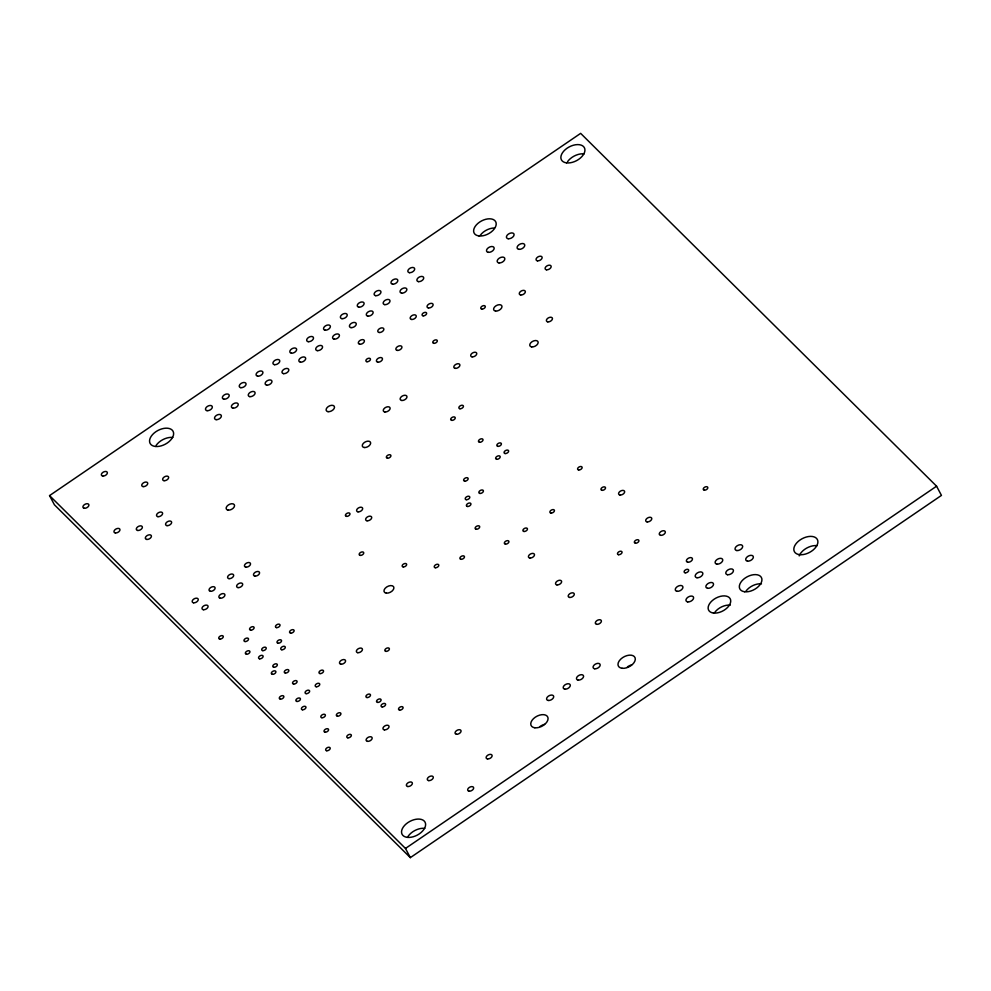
<?xml version="1.0" encoding="UTF-8"?>
<svg xmlns="http://www.w3.org/2000/svg" width="991" height="991" viewBox="0 0 991 991"><rect width="100%" height="100%" fill="white"/><g stroke="black" fill="none" stroke-linecap="round" stroke-linejoin="round"><path stroke-width="1.49" d="M49.55 495.599L580.652 133.364L936.582 486.197L941.45 495.401L410.348 857.636L54.418 504.803L49.55 495.599L405.48 848.445L410.348 857.636M405.48 848.445L936.582 486.197M408.193 836.181A12.994 7.792 -27.9 0 1 424.792 828.352M799.192 555.889A12.994 7.792 -27.9 0 1 817.08 545.657M156.206 445.281A12.994 7.792 -27.9 0 1 172.793 437.452M567.521 161.706A12.994 7.792 -27.9 0 1 584.12 153.878M540.194 726.378A9.34 5.599 -27.9 0 1 544.555 724.322M627.427 666.881A9.34 5.599 -27.9 0 1 631.787 664.812M480.189 235.412A12.189 7.296 -27.9 0 1 494.459 227.992M745.901 591.231A12.189 7.296 -27.9 0 1 761.46 583.885M714.697 612.512A12.189 7.296 -27.9 0 1 730.256 605.167M407.214 837.345A12.994 7.792 -27.9 0 0 425.622 824.797A12.994 7.792 -27.9 0 0 407.871 822.604A12.994 7.792 -27.9 0 0 407.214 837.345M799.502 554.65A12.994 7.792 -27.9 0 0 817.897 542.102A12.994 7.792 -27.9 0 0 800.158 539.909A12.994 7.792 -27.9 0 0 799.502 554.65M155.228 446.445A12.994 7.792 -27.9 0 0 173.623 433.897A12.994 7.792 -27.9 0 0 155.884 431.704A12.994 7.792 -27.9 0 0 155.228 446.445M566.542 162.871A12.994 7.792 -27.9 0 0 584.938 150.322A12.994 7.792 -27.9 0 0 567.199 148.13A12.994 7.792 -27.9 0 0 566.542 162.871M534.843 727.778A9.34 5.599 -27.9 0 0 548.073 718.76A9.34 5.599 -27.9 0 0 535.313 717.174A9.34 5.599 -27.9 0 0 534.843 727.778M622.075 668.281A9.34 5.599 -27.9 0 0 635.305 659.25A9.34 5.599 -27.9 0 0 622.546 657.677A9.34 5.599 -27.9 0 0 622.075 668.281M478.963 235.932A12.189 7.296 -27.9 0 0 496.206 224.164A12.189 7.296 -27.9 0 0 479.582 222.108A12.189 7.296 -27.9 0 0 478.963 235.932M744.675 591.751A12.189 7.296 -27.9 0 0 761.93 579.983A12.189 7.296 -27.9 0 0 745.294 577.926A12.189 7.296 -27.9 0 0 744.675 591.751M713.483 613.033A12.189 7.296 -27.9 0 0 730.726 601.264A12.189 7.296 -27.9 0 0 714.09 599.208A12.189 7.296 -27.9 0 0 713.483 613.033M245.037 641.536A2.478 1.486 -27.9 0 0 248.543 639.145A2.478 1.486 -27.9 0 0 245.161 638.724A2.478 1.486 -27.9 0 0 245.037 641.536M281.791 649.749A2.478 1.486 -27.9 0 0 285.297 647.358A2.478 1.486 -27.9 0 0 281.915 646.937A2.478 1.486 -27.9 0 0 281.791 649.749M272.401 674.314A2.478 1.486 -27.9 0 0 275.907 671.923A2.478 1.486 -27.9 0 0 272.525 671.502A2.478 1.486 -27.9 0 0 272.401 674.314M276.539 627.613A2.478 1.486 -27.9 0 0 280.044 625.222A2.478 1.486 -27.9 0 0 276.662 624.801A2.478 1.486 -27.9 0 0 276.539 627.613M385.895 651.372A2.478 1.486 -27.9 0 0 389.401 648.969A2.478 1.486 -27.9 0 0 386.019 648.56A2.478 1.486 -27.9 0 0 385.895 651.372M602.02 490.334A2.478 1.486 -27.9 0 0 605.526 487.944A2.478 1.486 -27.9 0 0 602.144 487.522A2.478 1.486 -27.9 0 0 602.02 490.334M403.226 566.914A2.44 1.462 -27.9 0 0 406.669 564.56A2.44 1.462 -27.9 0 0 403.337 564.152A2.44 1.462 -27.9 0 0 403.226 566.914M387.431 458.189A2.478 1.486 -27.9 0 0 390.937 455.798A2.478 1.486 -27.9 0 0 387.555 455.377A2.478 1.486 -27.9 0 0 387.431 458.189M459.935 408.738A2.478 1.486 -27.9 0 0 463.441 406.347A2.478 1.486 -27.9 0 0 460.059 405.926A2.478 1.486 -27.9 0 0 459.935 408.738M685.202 572.786A2.478 1.486 -27.9 0 0 688.708 570.395A2.478 1.486 -27.9 0 0 685.326 569.974A2.478 1.486 -27.9 0 0 685.202 572.786M550.946 513.065A2.478 1.486 -27.9 0 0 554.452 510.675A2.478 1.486 -27.9 0 0 551.07 510.254A2.478 1.486 -27.9 0 0 550.946 513.065M479.917 493.444A2.478 1.486 -27.9 0 0 483.422 491.053A2.478 1.486 -27.9 0 0 480.04 490.632A2.478 1.486 -27.9 0 0 479.917 493.444M635.417 543.192A2.478 1.486 -27.9 0 0 638.935 540.801A2.478 1.486 -27.9 0 0 635.553 540.38A2.478 1.486 -27.9 0 0 635.417 543.192M618.557 554.7A2.478 1.486 -27.9 0 0 622.063 552.309A2.478 1.486 -27.9 0 0 618.681 551.888A2.478 1.486 -27.9 0 0 618.557 554.7M366.955 361.715A2.478 1.486 -27.9 0 0 370.461 359.324A2.478 1.486 -27.9 0 0 367.079 358.903A2.478 1.486 -27.9 0 0 366.955 361.715M423.145 315.832A2.478 1.486 -27.9 0 0 426.65 313.441A2.478 1.486 -27.9 0 0 423.268 313.02A2.478 1.486 -27.9 0 0 423.145 315.832M346.491 516.373A2.478 1.486 -27.9 0 0 349.996 513.97A2.478 1.486 -27.9 0 0 346.615 513.561A2.478 1.486 -27.9 0 0 346.491 516.373M505.422 544.121A2.478 1.486 -27.9 0 0 508.928 541.73A2.478 1.486 -27.9 0 0 505.546 541.309A2.478 1.486 -27.9 0 0 505.422 544.121M467.455 506.475A2.478 1.486 -27.9 0 0 470.96 504.085A2.478 1.486 -27.9 0 0 467.579 503.676A2.478 1.486 -27.9 0 0 467.455 506.475M523.966 531.473A2.478 1.486 -27.9 0 0 527.472 529.083A2.478 1.486 -27.9 0 0 524.09 528.661A2.478 1.486 -27.9 0 0 523.966 531.473M466.303 499.699A2.478 1.486 -27.9 0 0 469.808 497.309A2.478 1.486 -27.9 0 0 466.427 496.887A2.478 1.486 -27.9 0 0 466.303 499.699M578.645 469.969A2.478 1.486 -27.9 0 0 582.151 467.579A2.478 1.486 -27.9 0 0 578.769 467.17A2.478 1.486 -27.9 0 0 578.645 469.969M464.668 481.143A2.478 1.486 -27.9 0 0 468.173 478.752A2.478 1.486 -27.9 0 0 464.791 478.343A2.478 1.486 -27.9 0 0 464.668 481.143M285.358 673.038A2.478 1.486 -27.9 0 0 288.864 670.647A2.478 1.486 -27.9 0 0 285.482 670.226A2.478 1.486 -27.9 0 0 285.358 673.038M320.056 673.583A2.478 1.486 -27.9 0 0 323.561 671.18A2.478 1.486 -27.9 0 0 320.18 670.771A2.478 1.486 -27.9 0 0 320.056 673.583M293.609 684.05A2.478 1.486 -27.9 0 0 297.114 681.659A2.478 1.486 -27.9 0 0 293.732 681.238A2.478 1.486 -27.9 0 0 293.609 684.05M306.145 693.65A2.478 1.486 -27.9 0 0 309.65 691.26A2.478 1.486 -27.9 0 0 306.269 690.838A2.478 1.486 -27.9 0 0 306.145 693.65M259.63 658.817A2.478 1.486 -27.9 0 0 263.135 656.426A2.478 1.486 -27.9 0 0 259.753 656.005A2.478 1.486 -27.9 0 0 259.63 658.817M278.05 643.221A2.478 1.486 -27.9 0 0 281.555 640.83A2.478 1.486 -27.9 0 0 278.174 640.421A2.478 1.486 -27.9 0 0 278.05 643.221M290.636 633.125A2.478 1.486 -27.9 0 0 294.141 630.734A2.478 1.486 -27.9 0 0 290.759 630.313A2.478 1.486 -27.9 0 0 290.636 633.125M296.941 701.455A2.478 1.486 -27.9 0 0 300.446 699.051A2.478 1.486 -27.9 0 0 297.065 698.643A2.478 1.486 -27.9 0 0 296.941 701.455M219.791 639.084A2.478 1.486 -27.9 0 0 223.297 636.693A2.478 1.486 -27.9 0 0 219.915 636.272A2.478 1.486 -27.9 0 0 219.791 639.084M280.366 699.138A2.478 1.486 -27.9 0 0 283.872 696.747A2.478 1.486 -27.9 0 0 280.49 696.326A2.478 1.486 -27.9 0 0 280.366 699.138M316.265 686.751A2.478 1.486 -27.9 0 0 319.771 684.36A2.478 1.486 -27.9 0 0 316.389 683.939A2.478 1.486 -27.9 0 0 316.265 686.751M302.478 709.767A2.478 1.486 -27.9 0 0 305.984 707.376A2.478 1.486 -27.9 0 0 302.602 706.955A2.478 1.486 -27.9 0 0 302.478 709.767M321.877 717.719A2.478 1.486 -27.9 0 0 325.395 715.329A2.478 1.486 -27.9 0 0 322.013 714.907A2.478 1.486 -27.9 0 0 321.877 717.719M246.425 654.209A2.478 1.486 -27.9 0 0 249.943 651.818A2.478 1.486 -27.9 0 0 246.561 651.397A2.478 1.486 -27.9 0 0 246.425 654.209M360.241 555.394A2.478 1.486 -27.9 0 0 363.747 553.003A2.478 1.486 -27.9 0 0 360.365 552.582A2.478 1.486 -27.9 0 0 360.241 555.394M250.636 630.152A2.478 1.486 -27.9 0 0 254.142 627.761A2.478 1.486 -27.9 0 0 250.76 627.34A2.478 1.486 -27.9 0 0 250.636 630.152M451.747 420.37A2.478 1.486 -27.9 0 0 455.253 417.979A2.478 1.486 -27.9 0 0 451.871 417.558A2.478 1.486 -27.9 0 0 451.747 420.37M476.2 529.256A2.478 1.486 -27.9 0 0 479.706 526.865A2.478 1.486 -27.9 0 0 476.324 526.444A2.478 1.486 -27.9 0 0 476.2 529.256M382.117 706.893A2.478 1.486 -27.9 0 0 385.623 704.49A2.478 1.486 -27.9 0 0 382.241 704.081A2.478 1.486 -27.9 0 0 382.117 706.893M435.309 567.732A2.478 1.486 -27.9 0 0 438.815 565.341A2.478 1.486 -27.9 0 0 435.433 564.92A2.478 1.486 -27.9 0 0 435.309 567.732M505.137 453.544A2.478 1.486 -27.9 0 0 508.643 451.153A2.478 1.486 -27.9 0 0 505.261 450.732A2.478 1.486 -27.9 0 0 505.137 453.544M497.903 446.371A2.478 1.486 -27.9 0 0 501.409 443.98A2.478 1.486 -27.9 0 0 498.027 443.559A2.478 1.486 -27.9 0 0 497.903 446.371M496.702 459.291A2.478 1.486 -27.9 0 0 500.207 456.901A2.478 1.486 -27.9 0 0 496.825 456.479A2.478 1.486 -27.9 0 0 496.702 459.291M479.533 442.271A2.478 1.486 -27.9 0 0 483.038 439.88A2.478 1.486 -27.9 0 0 479.656 439.459A2.478 1.486 -27.9 0 0 479.533 442.271M337.423 716.196A2.478 1.486 -27.9 0 0 340.929 713.805A2.478 1.486 -27.9 0 0 337.547 713.384A2.478 1.486 -27.9 0 0 337.423 716.196M399.596 710.101A2.478 1.486 -27.9 0 0 403.102 707.71A2.478 1.486 -27.9 0 0 399.72 707.289A2.478 1.486 -27.9 0 0 399.596 710.101M325.085 732.176A2.478 1.486 -27.9 0 0 328.591 729.785A2.478 1.486 -27.9 0 0 325.209 729.364A2.478 1.486 -27.9 0 0 325.085 732.176M347.853 737.824A2.478 1.486 -27.9 0 0 351.359 735.433A2.478 1.486 -27.9 0 0 347.977 735.012A2.478 1.486 -27.9 0 0 347.853 737.824M366.992 697.54A2.478 1.486 -27.9 0 0 370.498 695.149A2.478 1.486 -27.9 0 0 367.116 694.728A2.478 1.486 -27.9 0 0 366.992 697.54M377.596 702.408A2.478 1.486 -27.9 0 0 381.101 700.018A2.478 1.486 -27.9 0 0 377.72 699.596A2.478 1.486 -27.9 0 0 377.596 702.408M273.85 667.277A2.478 1.486 -27.9 0 0 277.356 664.887A2.478 1.486 -27.9 0 0 273.974 664.466A2.478 1.486 -27.9 0 0 273.85 667.277M262.751 650.629A2.478 1.486 -27.9 0 0 266.257 648.238A2.478 1.486 -27.9 0 0 262.875 647.829A2.478 1.486 -27.9 0 0 262.751 650.629M704.316 490.161A2.478 1.486 -27.9 0 0 707.822 487.758A2.478 1.486 -27.9 0 0 704.44 487.349A2.478 1.486 -27.9 0 0 704.316 490.161M433.823 343.344A2.478 1.486 -27.9 0 0 437.328 340.954A2.478 1.486 -27.9 0 0 433.947 340.532A2.478 1.486 -27.9 0 0 433.823 343.344M460.964 559.308A2.478 1.486 -27.9 0 0 464.482 556.917A2.478 1.486 -27.9 0 0 461.088 556.496A2.478 1.486 -27.9 0 0 460.964 559.308M326.72 750.732A2.478 1.486 -27.9 0 0 330.226 748.329A2.478 1.486 -27.9 0 0 326.844 747.92A2.478 1.486 -27.9 0 0 326.72 750.732M481.812 309.093A2.478 1.486 -27.9 0 0 485.317 306.702A2.478 1.486 -27.9 0 0 481.936 306.281A2.478 1.486 -27.9 0 0 481.812 309.093M216.137 419.651A3.716 2.23 -27.9 0 0 221.389 416.071A3.716 2.23 -27.9 0 0 216.323 415.44A3.716 2.23 -27.9 0 0 216.137 419.651M207.094 410.683A3.716 2.23 -27.9 0 0 212.347 407.103A3.716 2.23 -27.9 0 0 207.28 406.471A3.716 2.23 -27.9 0 0 207.094 410.683M232.996 408.143A3.716 2.23 -27.9 0 0 238.249 404.563A3.716 2.23 -27.9 0 0 233.182 403.932A3.716 2.23 -27.9 0 0 232.996 408.143M223.954 399.187A3.716 2.23 -27.9 0 0 229.218 395.607A3.716 2.23 -27.9 0 0 224.152 394.975A3.716 2.23 -27.9 0 0 223.954 399.187M249.856 396.648A3.716 2.23 -27.9 0 0 255.121 393.068A3.716 2.23 -27.9 0 0 250.054 392.436A3.716 2.23 -27.9 0 0 249.856 396.648M240.825 387.679A3.716 2.23 -27.9 0 0 246.078 384.099A3.716 2.23 -27.9 0 0 241.011 383.48A3.716 2.23 -27.9 0 0 240.825 387.679M266.728 385.14A3.716 2.23 -27.9 0 0 271.98 381.56A3.716 2.23 -27.9 0 0 266.913 380.94A3.716 2.23 -27.9 0 0 266.728 385.14M257.685 376.184A3.716 2.23 -27.9 0 0 262.937 372.604A3.716 2.23 -27.9 0 0 257.871 371.972A3.716 2.23 -27.9 0 0 257.685 376.184M283.587 373.644A3.716 2.23 -27.9 0 0 288.839 370.064A3.716 2.23 -27.9 0 0 283.773 369.432A3.716 2.23 -27.9 0 0 283.587 373.644M274.544 364.688A3.716 2.23 -27.9 0 0 279.796 361.096A3.716 2.23 -27.9 0 0 274.73 360.476A3.716 2.23 -27.9 0 0 274.544 364.688M300.446 362.149A3.716 2.23 -27.9 0 0 305.699 358.556A3.716 2.23 -27.9 0 0 300.632 357.937A3.716 2.23 -27.9 0 0 300.446 362.149M291.404 353.18A3.716 2.23 -27.9 0 0 296.668 349.6A3.716 2.23 -27.9 0 0 291.602 348.968A3.716 2.23 -27.9 0 0 291.404 353.18M317.306 350.641A3.716 2.23 -27.9 0 0 322.57 347.061A3.716 2.23 -27.9 0 0 317.504 346.429A3.716 2.23 -27.9 0 0 317.306 350.641M308.275 341.684A3.716 2.23 -27.9 0 0 313.528 338.092A3.716 2.23 -27.9 0 0 308.461 337.473A3.716 2.23 -27.9 0 0 308.275 341.684M334.178 339.145A3.716 2.23 -27.9 0 0 339.43 335.553A3.716 2.23 -27.9 0 0 334.363 334.933A3.716 2.23 -27.9 0 0 334.178 339.145M325.135 330.176A3.716 2.23 -27.9 0 0 330.387 326.596A3.716 2.23 -27.9 0 0 325.321 325.965A3.716 2.23 -27.9 0 0 325.135 330.176M351.037 327.637A3.716 2.23 -27.9 0 0 356.289 324.057A3.716 2.23 -27.9 0 0 351.223 323.425A3.716 2.23 -27.9 0 0 351.037 327.637M341.994 318.681A3.716 2.23 -27.9 0 0 347.246 315.088A3.716 2.23 -27.9 0 0 342.18 314.469A3.716 2.23 -27.9 0 0 341.994 318.681M367.896 316.141A3.716 2.23 -27.9 0 0 373.149 312.549A3.716 2.23 -27.9 0 0 368.082 311.93A3.716 2.23 -27.9 0 0 367.896 316.141M358.853 307.173A3.716 2.23 -27.9 0 0 364.118 303.593A3.716 2.23 -27.9 0 0 359.052 302.961A3.716 2.23 -27.9 0 0 358.853 307.173M384.756 304.633A3.716 2.23 -27.9 0 0 390.02 301.053A3.716 2.23 -27.9 0 0 384.954 300.422A3.716 2.23 -27.9 0 0 384.756 304.633M375.725 295.677A3.716 2.23 -27.9 0 0 380.978 292.085A3.716 2.23 -27.9 0 0 375.911 291.465A3.716 2.23 -27.9 0 0 375.725 295.677M401.628 293.138A3.716 2.23 -27.9 0 0 406.88 289.545A3.716 2.23 -27.9 0 0 401.813 288.926A3.716 2.23 -27.9 0 0 401.628 293.138M392.585 284.169A3.716 2.23 -27.9 0 0 397.837 280.589A3.716 2.23 -27.9 0 0 392.77 279.957A3.716 2.23 -27.9 0 0 392.585 284.169M418.487 281.63A3.716 2.23 -27.9 0 0 423.739 278.05A3.716 2.23 -27.9 0 0 418.673 277.418A3.716 2.23 -27.9 0 0 418.487 281.63M409.444 272.674A3.716 2.23 -27.9 0 0 414.696 269.094A3.716 2.23 -27.9 0 0 409.63 268.462A3.716 2.23 -27.9 0 0 409.444 272.674M495.562 311.063A4.546 2.725 -27.9 0 0 501.991 306.677A4.546 2.725 -27.9 0 0 495.797 305.909A4.546 2.725 -27.9 0 0 495.562 311.063M531.733 346.912A4.546 2.725 -27.9 0 0 538.163 342.527A4.546 2.725 -27.9 0 0 531.956 341.759A4.546 2.725 -27.9 0 0 531.733 346.912M569.627 597.449A3.295 1.982 -27.9 0 0 574.297 594.266A3.295 1.982 -27.9 0 0 569.788 593.708A3.295 1.982 -27.9 0 0 569.627 597.449M596.743 624.342A3.295 1.982 -27.9 0 0 601.413 621.159A3.295 1.982 -27.9 0 0 596.916 620.601A3.295 1.982 -27.9 0 0 596.743 624.342M660.687 535.351A3.295 1.982 -27.9 0 0 665.345 532.167A3.295 1.982 -27.9 0 0 660.848 531.61A3.295 1.982 -27.9 0 0 660.687 535.351M687.804 562.231A3.295 1.982 -27.9 0 0 692.474 559.048A3.295 1.982 -27.9 0 0 687.965 558.49A3.295 1.982 -27.9 0 0 687.804 562.231M619.994 495.017A3.295 1.982 -27.9 0 0 624.664 491.833A3.295 1.982 -27.9 0 0 620.168 491.276A3.295 1.982 -27.9 0 0 619.994 495.017M647.123 521.898A3.295 1.982 -27.9 0 0 651.793 518.714A3.295 1.982 -27.9 0 0 647.284 518.157A3.295 1.982 -27.9 0 0 647.123 521.898M529.851 558.02A3.295 1.982 -27.9 0 0 534.508 554.836A3.295 1.982 -27.9 0 0 530.012 554.279A3.295 1.982 -27.9 0 0 529.851 558.02M556.967 584.901A3.295 1.982 -27.9 0 0 561.637 581.717A3.295 1.982 -27.9 0 0 557.128 581.16A3.295 1.982 -27.9 0 0 556.967 584.901M364.242 447.523A4.546 2.725 -27.9 0 0 370.671 443.138A4.546 2.725 -27.9 0 0 364.477 442.382A4.546 2.725 -27.9 0 0 364.242 447.523M328.083 411.674A4.546 2.725 -27.9 0 0 334.512 407.289A4.546 2.725 -27.9 0 0 328.306 406.533A4.546 2.725 -27.9 0 0 328.083 411.674M228.128 510.117A4.546 2.725 -27.9 0 0 234.557 505.732A4.546 2.725 -27.9 0 0 228.351 504.964A4.546 2.725 -27.9 0 0 228.128 510.117M401.739 400.475A3.716 2.23 -27.9 0 0 406.991 396.883A3.716 2.23 -27.9 0 0 401.925 396.264A3.716 2.23 -27.9 0 0 401.739 400.475M384.867 411.971A3.716 2.23 -27.9 0 0 390.132 408.391A3.716 2.23 -27.9 0 0 385.065 407.759A3.716 2.23 -27.9 0 0 384.867 411.971M546.524 269.8A3.295 1.982 -27.9 0 0 551.182 266.616A3.295 1.982 -27.9 0 0 546.685 266.059A3.295 1.982 -27.9 0 0 546.524 269.8M537.481 260.831A3.295 1.982 -27.9 0 0 542.151 257.648A3.295 1.982 -27.9 0 0 537.642 257.09A3.295 1.982 -27.9 0 0 537.481 260.831M367.054 520.795A3.295 1.982 -27.9 0 0 371.724 517.612A3.295 1.982 -27.9 0 0 367.215 517.054A3.295 1.982 -27.9 0 0 367.054 520.795M358.011 511.839A3.295 1.982 -27.9 0 0 362.681 508.656A3.295 1.982 -27.9 0 0 358.185 508.098A3.295 1.982 -27.9 0 0 358.011 511.839M357.776 652.685A3.295 1.982 -27.9 0 0 362.446 649.501A3.295 1.982 -27.9 0 0 357.949 648.944A3.295 1.982 -27.9 0 0 357.776 652.685M340.916 664.193A3.295 1.982 -27.9 0 0 345.586 661.009A3.295 1.982 -27.9 0 0 341.077 660.452A3.295 1.982 -27.9 0 0 340.916 664.193M520.684 294.984A3.295 1.982 -27.9 0 0 525.354 291.8A3.295 1.982 -27.9 0 0 520.857 291.243A3.295 1.982 -27.9 0 0 520.684 294.984M547.812 321.864A3.295 1.982 -27.9 0 0 552.47 318.681A3.295 1.982 -27.9 0 0 547.973 318.123A3.295 1.982 -27.9 0 0 547.812 321.864M359.745 344.249A3.295 1.982 -27.9 0 0 364.415 341.065A3.295 1.982 -27.9 0 0 359.906 340.508A3.295 1.982 -27.9 0 0 359.745 344.249M377.819 362.173A3.295 1.982 -27.9 0 0 382.489 358.977A3.295 1.982 -27.9 0 0 377.992 358.432A3.295 1.982 -27.9 0 0 377.819 362.173M379.194 332.493A3.295 1.982 -27.9 0 0 383.864 329.309A3.295 1.982 -27.9 0 0 379.355 328.752A3.295 1.982 -27.9 0 0 379.194 332.493M397.28 350.418A3.295 1.982 -27.9 0 0 401.95 347.234A3.295 1.982 -27.9 0 0 397.441 346.677A3.295 1.982 -27.9 0 0 397.28 350.418M411.599 319.461A3.295 1.982 -27.9 0 0 416.27 316.278A3.295 1.982 -27.9 0 0 411.76 315.72A3.295 1.982 -27.9 0 0 411.599 319.461M428.459 307.966A3.295 1.982 -27.9 0 0 433.129 304.782A3.295 1.982 -27.9 0 0 428.632 304.225A3.295 1.982 -27.9 0 0 428.459 307.966M455.241 368.367A3.295 1.982 -27.9 0 0 459.911 365.184A3.295 1.982 -27.9 0 0 455.402 364.626A3.295 1.982 -27.9 0 0 455.241 368.367M472.1 356.859A3.295 1.982 -27.9 0 0 476.77 353.676A3.295 1.982 -27.9 0 0 472.261 353.13A3.295 1.982 -27.9 0 0 472.1 356.859M146.755 539.438A3.295 1.982 -27.9 0 0 151.425 536.255A3.295 1.982 -27.9 0 0 146.916 535.697A3.295 1.982 -27.9 0 0 146.755 539.438M137.712 530.47A3.295 1.982 -27.9 0 0 142.382 527.286A3.295 1.982 -27.9 0 0 137.885 526.729A3.295 1.982 -27.9 0 0 137.712 530.47M166.996 525.639A3.295 1.982 -27.9 0 0 171.654 522.455A3.295 1.982 -27.9 0 0 167.157 521.898A3.295 1.982 -27.9 0 0 166.996 525.639M157.953 516.67A3.295 1.982 -27.9 0 0 162.623 513.487A3.295 1.982 -27.9 0 0 158.114 512.929A3.295 1.982 -27.9 0 0 157.953 516.67M210.451 591.293A3.295 1.982 -27.9 0 0 215.121 588.109A3.295 1.982 -27.9 0 0 210.625 587.552A3.295 1.982 -27.9 0 0 210.451 591.293M193.592 602.801A3.295 1.982 -27.9 0 0 198.262 599.617A3.295 1.982 -27.9 0 0 193.765 599.06A3.295 1.982 -27.9 0 0 193.592 602.801M203.415 609.713A3.295 1.982 -27.9 0 0 208.085 606.529A3.295 1.982 -27.9 0 0 203.589 605.972A3.295 1.982 -27.9 0 0 203.415 609.713M220.275 598.217A3.295 1.982 -27.9 0 0 224.945 595.034A3.295 1.982 -27.9 0 0 220.448 594.476A3.295 1.982 -27.9 0 0 220.275 598.217M229.008 578.645A3.295 1.982 -27.9 0 0 233.678 575.461A3.295 1.982 -27.9 0 0 229.169 574.904A3.295 1.982 -27.9 0 0 229.008 578.645M245.867 567.149A3.295 1.982 -27.9 0 0 250.537 563.966A3.295 1.982 -27.9 0 0 246.028 563.408A3.295 1.982 -27.9 0 0 245.867 567.149M254.91 576.105A3.295 1.982 -27.9 0 0 259.58 572.922A3.295 1.982 -27.9 0 0 255.071 572.364A3.295 1.982 -27.9 0 0 254.91 576.105M238.051 587.613A3.295 1.982 -27.9 0 0 242.708 584.417A3.295 1.982 -27.9 0 0 238.212 583.872A3.295 1.982 -27.9 0 0 238.051 587.613M367.512 741.355A3.295 1.982 -27.9 0 0 372.182 738.171A3.295 1.982 -27.9 0 0 367.686 737.614A3.295 1.982 -27.9 0 0 367.512 741.355M384.384 729.847A3.295 1.982 -27.9 0 0 389.054 726.663A3.295 1.982 -27.9 0 0 384.545 726.106A3.295 1.982 -27.9 0 0 384.384 729.847M386.317 593.126A5.364 3.208 -27.9 0 0 393.91 587.948A5.364 3.208 -27.9 0 0 386.589 587.044A5.364 3.208 -27.9 0 0 386.317 593.126M548.258 700.476A3.865 2.316 -27.9 0 0 553.721 696.747A3.865 2.316 -27.9 0 0 548.457 696.091A3.865 2.316 -27.9 0 0 548.258 700.476M564.858 689.154A3.865 2.316 -27.9 0 0 570.32 685.425A3.865 2.316 -27.9 0 0 565.056 684.781A3.865 2.316 -27.9 0 0 564.858 689.154M578.137 680.099A3.865 2.316 -27.9 0 0 583.6 676.37A3.865 2.316 -27.9 0 0 578.335 675.726A3.865 2.316 -27.9 0 0 578.137 680.099M594.736 668.776A3.865 2.316 -27.9 0 0 600.199 665.048A3.865 2.316 -27.9 0 0 594.922 664.404A3.865 2.316 -27.9 0 0 594.736 668.776M488.315 252.333A4.137 2.478 -27.9 0 0 494.175 248.332A4.137 2.478 -27.9 0 0 488.513 247.639A4.137 2.478 -27.9 0 0 488.315 252.333M508.222 238.744A4.137 2.478 -27.9 0 0 514.094 234.756A4.137 2.478 -27.9 0 0 508.433 234.049A4.137 2.478 -27.9 0 0 508.222 238.744M498.993 262.925A4.137 2.478 -27.9 0 0 504.853 258.924A4.137 2.478 -27.9 0 0 499.191 258.217A4.137 2.478 -27.9 0 0 498.993 262.925M518.9 249.336A4.137 2.478 -27.9 0 0 524.772 245.334A4.137 2.478 -27.9 0 0 519.111 244.641A4.137 2.478 -27.9 0 0 518.9 249.336M102.779 476.027A3.246 1.945 -27.9 0 0 107.375 472.893A3.246 1.945 -27.9 0 0 102.94 472.335A3.246 1.945 -27.9 0 0 102.779 476.027M84.309 508.272A3.246 1.945 -27.9 0 0 88.917 505.137A3.246 1.945 -27.9 0 0 84.483 504.592A3.246 1.945 -27.9 0 0 84.309 508.272M164.06 480.685A3.246 1.945 -27.9 0 0 168.656 477.538A3.246 1.945 -27.9 0 0 164.221 476.993A3.246 1.945 -27.9 0 0 164.06 480.685M115.365 532.947A3.246 1.945 -27.9 0 0 119.973 529.813A3.246 1.945 -27.9 0 0 115.538 529.268A3.246 1.945 -27.9 0 0 115.365 532.947M143.15 486.606A3.246 1.945 -27.9 0 0 147.746 483.472A3.246 1.945 -27.9 0 0 143.311 482.927A3.246 1.945 -27.9 0 0 143.15 486.606M469.077 791.177A3.246 1.945 -27.9 0 0 473.673 788.043A3.246 1.945 -27.9 0 0 469.239 787.486A3.246 1.945 -27.9 0 0 469.077 791.177M487.535 758.933A3.246 1.945 -27.9 0 0 492.131 755.799A3.246 1.945 -27.9 0 0 487.696 755.241A3.246 1.945 -27.9 0 0 487.535 758.933M407.784 786.52A3.246 1.945 -27.9 0 0 412.38 783.385A3.246 1.945 -27.9 0 0 407.945 782.84A3.246 1.945 -27.9 0 0 407.784 786.52M456.479 734.257A3.246 1.945 -27.9 0 0 461.075 731.11A3.246 1.945 -27.9 0 0 456.64 730.565A3.246 1.945 -27.9 0 0 456.479 734.257M428.694 780.598A3.246 1.945 -27.9 0 0 433.302 777.452A3.246 1.945 -27.9 0 0 428.868 776.907A3.246 1.945 -27.9 0 0 428.694 780.598M747.511 561.141A4.137 2.478 -27.9 0 0 753.371 557.14A4.137 2.478 -27.9 0 0 747.722 556.447A4.137 2.478 -27.9 0 0 747.511 561.141M727.592 574.73A4.137 2.478 -27.9 0 0 733.451 570.729A4.137 2.478 -27.9 0 0 727.803 570.023A4.137 2.478 -27.9 0 0 727.592 574.73M707.673 588.307A4.137 2.478 -27.9 0 0 713.545 584.306A4.137 2.478 -27.9 0 0 707.884 583.612A4.137 2.478 -27.9 0 0 707.673 588.307M687.754 601.896A4.137 2.478 -27.9 0 0 693.626 597.895A4.137 2.478 -27.9 0 0 687.965 597.189A4.137 2.478 -27.9 0 0 687.754 601.896M736.833 550.55A4.137 2.478 -27.9 0 0 742.693 546.561A4.137 2.478 -27.9 0 0 737.044 545.855A4.137 2.478 -27.9 0 0 736.833 550.55M716.914 564.139A4.137 2.478 -27.9 0 0 722.773 560.138A4.137 2.478 -27.9 0 0 717.125 559.444A4.137 2.478 -27.9 0 0 716.914 564.139M696.995 577.728A4.137 2.478 -27.9 0 0 702.867 573.727A4.137 2.478 -27.9 0 0 697.206 573.021A4.137 2.478 -27.9 0 0 696.995 577.728M677.076 591.305A4.137 2.478 -27.9 0 0 682.948 587.304A4.137 2.478 -27.9 0 0 677.287 586.61A4.137 2.478 -27.9 0 0 677.076 591.305"/></g></svg>
